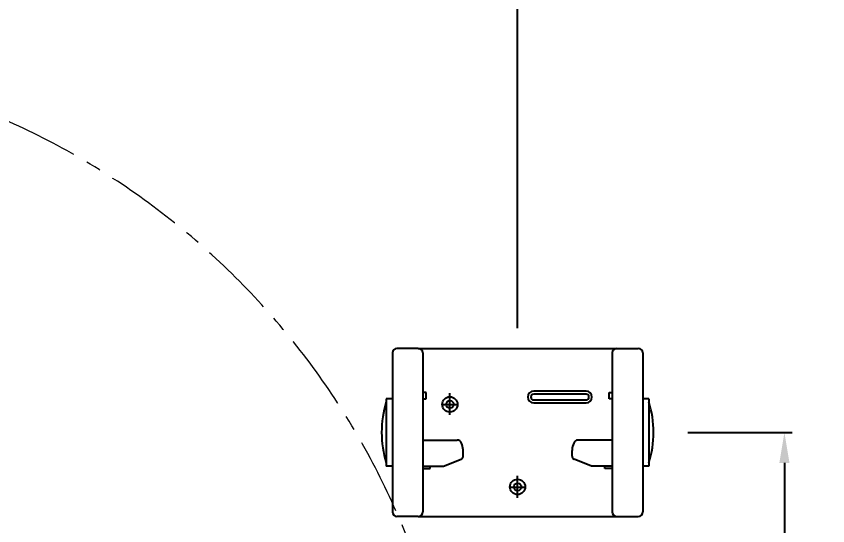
# Model space of a CAD drawing. Extents: x 1268 to 7307, y -579 to 1973.
# Drawn here: x 5064 to 5595, y 441 to 775 of the extents above; entities that cross this region are included whole.
import ezdxf

# ---------------------------------------------------------------- set-up
doc = ezdxf.new("R2010")
doc.units = 0
doc.header["$LTSCALE"] = 20
doc.header["$MEASUREMENT"] = 0
doc.linetypes.add('CENTER', pattern=[2, 1.25, -0.25, 0.25, -0.25])
doc.layers.get('0').update_dxf_attribs({"linetype": 'CONTINUOUS'})
doc.layers.get('DEFPOINTS').update_dxf_attribs({"linetype": 'CONTINUOUS'})
doc.layers.add('1', color=7, linetype='CONTINUOUS')
doc.layers.add('4', color=4, linetype='CONTINUOUS')
doc.styles.get("Standard").update_dxf_attribs({"font": 'NanumGothic.ttf'})
doc.dimstyles.get("Standard").update_dxf_attribs({"dimtxt": 2.7, "dimasz": 2.5, "dimexe": 1.5, "dimexo": 1.5, "dimgap": 1.5, "dimtad": 1, "dimdec": 0, "dimlfac": 10, "dimzin": 0, "dimdsep": 46, "dimtxsty": 'Standard', "dimcen": 0, "dimclrt": 2, "dimadec": 0, "dimazin": 0, "dimtfac": 1, "dimtdec": 0, "dimtmove": 0, "dimatfit": 3, "dimfxl": 0, "dimtolj": 1, "dimtzin": 0, "dimarcsym": 0})

# ---------------------------------------------------------------- blocks, each defined once
blk = doc.blocks.new('*D22')
at = {"color": 3, "lineweight": -2}
for p, q in [((5503.66, 502.47), (5571.96, 502.47)), ((5566.96, 482.47), (5566.96, 170.99)), ((5566.96, -187.53), (5566.96, 123.95)), ((5546.53, -207.53), (5571.96, -207.53))]:
    blk.add_line(p, q, dxfattribs=at)
at = {"color": 3}
for points in [[(5563.62, 482.47), (5570.29, 482.47), (5566.96, 502.47)], [(5563.62, -187.53), (5570.29, -187.53), (5566.96, -207.53)]]:
    blk.add_solid(points, dxfattribs=at)
at = {"layer": 'DEFPOINTS', "color": 0}
for p in [(5502.16, 502.47), (5545.03, -207.53), (5566.96, -207.53)]:
    blk.add_point(p, dxfattribs=at)
at = {"color": 2, "insert": (5566.96, 147.47), "char_height": 25, "attachment_point": 5}
blk.add_mtext('\\A1;710', dxfattribs=at)
blk = doc.blocks.new('*D23')
at = {"color": 3, "lineweight": -2}
for p, q in [((4672.23, 547.87), (4672.23, 801.09)), ((5392.23, 570.65), (5392.23, 801.09)), ((4692.23, 796.09), (5372.23, 796.09))]:
    blk.add_line(p, q, dxfattribs=at)
at = {"color": 3}
for points in [[(4692.23, 799.42), (4692.23, 792.76), (4672.23, 796.09)], [(5372.23, 799.42), (5372.23, 792.76), (5392.23, 796.09)]]:
    blk.add_solid(points, dxfattribs=at)
at = {"layer": 'DEFPOINTS', "color": 0}
for p in [(5392.23, 796.09), (5392.23, 569.15), (4672.23, 546.37)]:
    blk.add_point(p, dxfattribs=at)
at = {"color": 2, "insert": (5032.23, 819.64), "char_height": 25, "attachment_point": 5}
blk.add_mtext('\\A1;720', dxfattribs=at)

msp = doc.modelspace()

# ---------------------------------------------------------------- linework, layer by layer
at = {"layer": '1'}
for p, q in [((5347.89, 513.9), (5347.89, 528.21)), ((5342.51, 520.78), (5353.52, 520.78)), ((5392.23, 459.67), (5392.23, 473.98)), ((5386.84, 466.55), (5397.85, 466.55))]:
    msp.add_line(p, q, dxfattribs=at)
at = {"layer": '1', "color": 1, "linetype": 'CENTER', "lineweight": 0, "ltscale": 2}
msp.add_arc((4855.13, 249.25), 500.03, 356.3066, 99.7919, dxfattribs=at)
at = {"layer": '4'}
for p, q in [((5310.23, 554.47), (5310.23, 450.47)), ((5327.23, 557.47), (5313.23, 557.47)), ((5327.23, 557.47), (5457.23, 557.47)), ((5330.23, 554.47), (5330.23, 450.47)), ((5454.23, 554.47), (5454.23, 450.47)), ((5457.23, 557.47), (5471.23, 557.47)), ((5474.23, 554.47), (5474.23, 450.47)), ((5332.32, 528.49), (5330.23, 528.49)), ((5332.32, 524.47), (5332.32, 528.49)), ((5452.13, 528.49), (5454.23, 528.49)), ((5452.13, 524.47), (5452.13, 528.49)), ((5306.23, 524.47), (5306.23, 480.47)), ((5310.23, 524.47), (5306.23, 524.47)), ((5330.23, 524.47), (5332.32, 524.47)), ((5454.23, 524.47), (5452.13, 524.47)), ((5478.23, 524.47), (5474.23, 524.47)), ((5478.23, 524.47), (5478.23, 480.47)), ((5330.23, 497.47), (5352.68, 497.47)), ((5454.23, 497.47), (5431.77, 497.47)), ((5343.71, 480.47), (5355.26, 484.89)), ((5440.74, 480.47), (5429.2, 484.89)), ((5310.23, 480.47), (5306.23, 480.47)), ((5330.23, 480.47), (5343.71, 480.47)), ((5330.23, 478.92), (5335.07, 478.92)), ((5335.07, 478.92), (5335.07, 480.47)), ((5454.23, 480.47), (5440.74, 480.47)), ((5449.38, 478.92), (5449.38, 480.47)), ((5454.23, 478.92), (5449.38, 478.92)), ((5478.23, 480.47), (5474.23, 480.47)), ((5327.23, 447.47), (5313.23, 447.47)), ((5327.23, 447.47), (5457.23, 447.47)), ((5457.23, 447.47), (5471.23, 447.47))]:
    msp.add_line(p, q, dxfattribs=at)
for points in [[(5437.07, 521.74, 1), (5437.07, 529.52), (5402.84, 529.52, 1), (5402.84, 521.74)], [(5437.07, 523.74, 1), (5437.07, 527.52), (5402.84, 527.52, 1), (5402.84, 523.74)]]:
    msp.add_lwpolyline(points, format="xyb", close=True, dxfattribs=at)
for centre, radius in [((5347.89, 520.78), 5), ((5347.89, 520.78), 2.5), ((5392.23, 466.82), 5), ((5392.23, 466.82), 2.5)]:
    msp.add_circle(centre, radius, dxfattribs=at)
for centre, radius, start, end in [((5313.23, 554.47), 3, 90, 180), ((5327.23, 554.47), 3, 0, 90), ((5457.23, 554.47), 3, 90, 180), ((5471.23, 554.47), 3, 0, 90), ((5371.4, 502.47), 68.18, 162.9409, 197.0591), ((5413.05, 502.47), 68.18, 342.9409, 17.0591), ((5352.68, 494.47), 3, 20.743, 90), ((5338.16, 488.97), 18.53, 352.3216, 20.743), ((5446.29, 488.97), 18.53, 159.257, 187.6784), ((5431.77, 494.47), 3, 90, 159.257), ((5354.54, 486.76), 2, 290.9719, 352.3216), ((5429.91, 486.76), 2, 187.6784, 249.0281), ((5313.23, 450.47), 3, 180, 270), ((5327.23, 450.47), 3, 270, 0), ((5457.23, 450.47), 3, 180, 270), ((5471.23, 450.47), 3, 270, 0)]:
    msp.add_arc(centre, radius, start, end, dxfattribs=at)

# ---------------------------------------------------------------- dimensions: what is measured, and where the dimension line sits
dim = msp.add_linear_dim(base=(5392.23, 796.09), p1=(4672.23, 546.37), p2=(5392.23, 569.15), dimstyle='Standard', override={"dimtxt": 25, "dimasz": 20, "dimexe": 5, "dimgap": 10, "dimtih": 1, "dimtoh": 1, "dimlfac": 1, "dimzin": 12, "dimclrd": 3, "dimclre": 3, "dimazin": 2, "dimarcsym": 1})
dim.commit()
dim.dimension.update_dxf_attribs({"geometry": '*D23', "text_midpoint": (5032.23, 796.09), "dimtype": 160})
dim = msp.add_linear_dim(base=(5566.96, -207.53), p1=(5502.16, 502.47), p2=(5545.03, -207.53), angle=90, dimstyle='Standard', override={"dimtxt": 25, "dimasz": 20, "dimexe": 5, "dimgap": 10, "dimtih": 1, "dimtoh": 1, "dimlfac": 1, "dimzin": 12, "dimclrd": 3, "dimclre": 3, "dimazin": 2, "dimarcsym": 1})
dim.commit()
dim.dimension.update_dxf_attribs({"geometry": '*D22', "text_midpoint": (5566.96, 147.47), "dimtype": 160})

doc.saveas('drawing.dxf')
